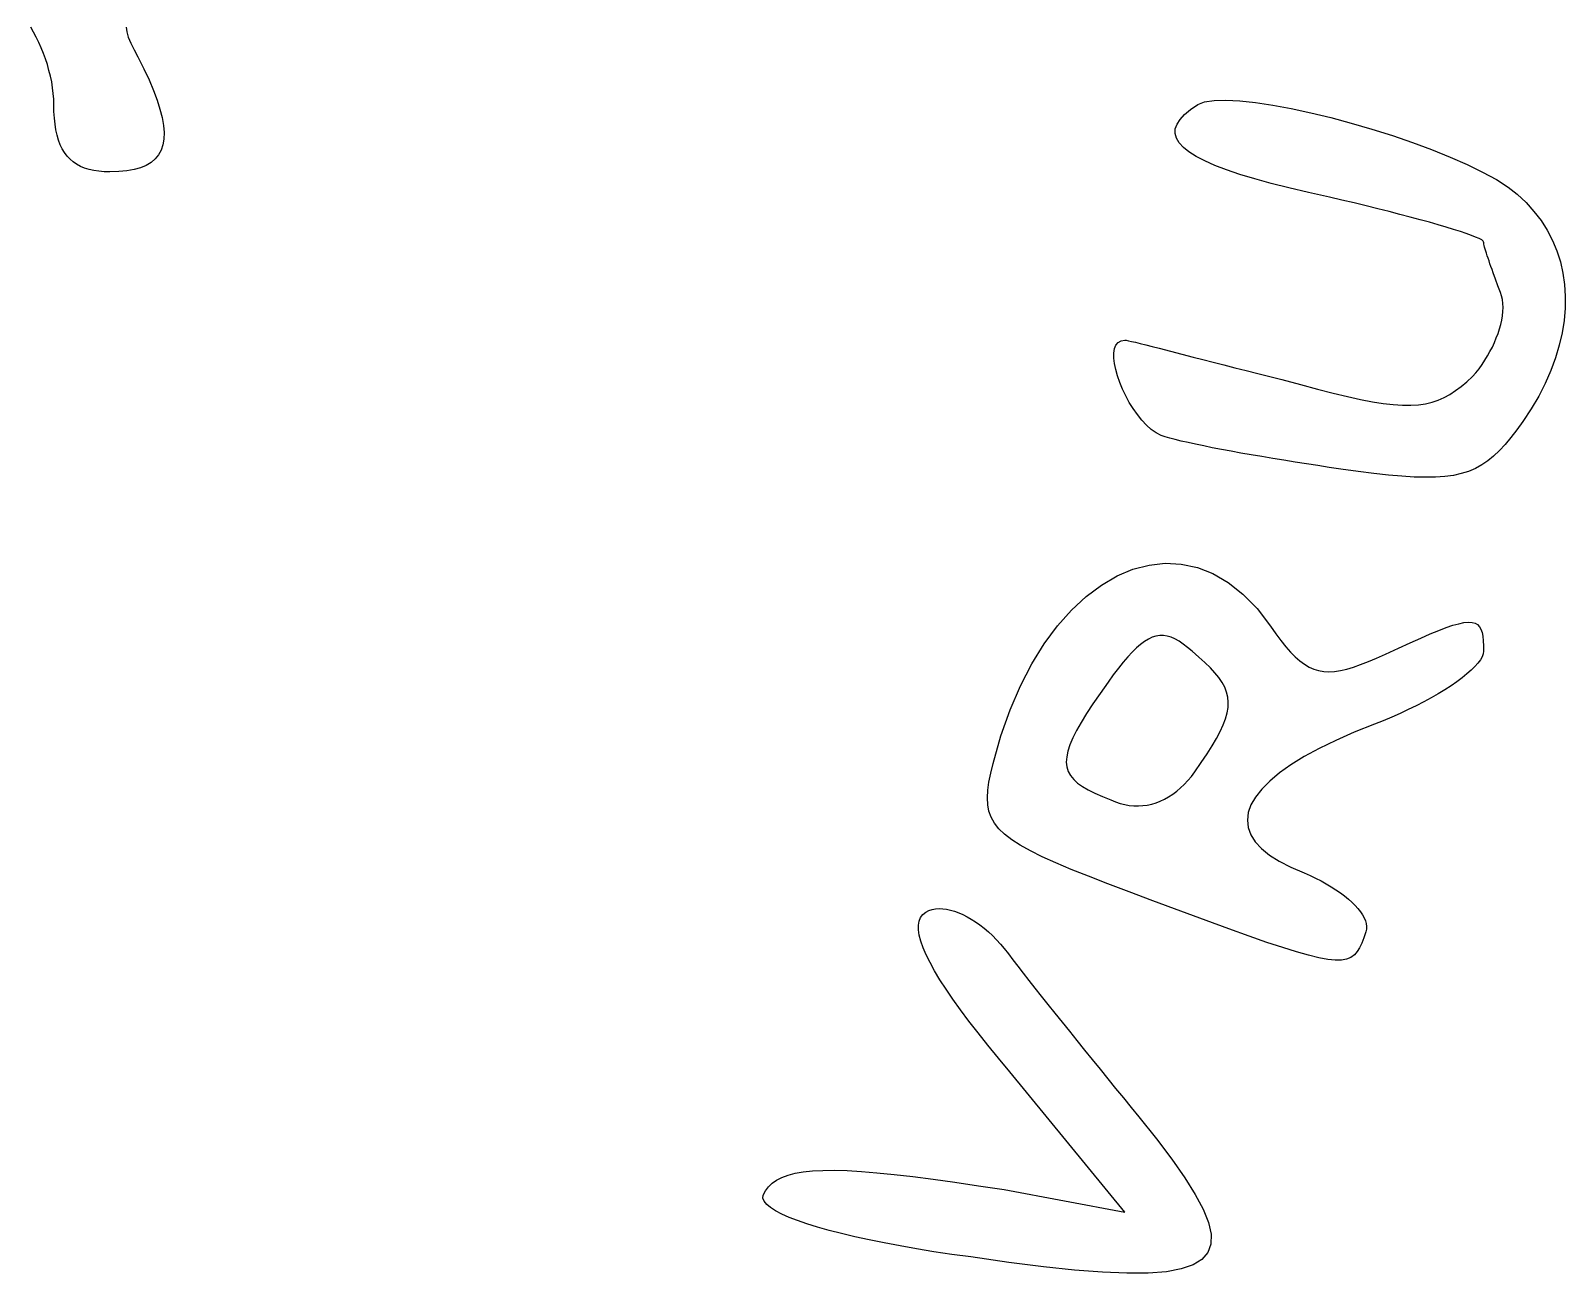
# Model space of a CAD drawing. Header units: metres. Extents: x -185 to 1201, y -340 to 309.
# Drawn here: x 894.98 to 904.63, y 54.3 to 62.11 of the extents above; entities that cross this region are included whole.
import ezdxf

# ---------------------------------------------------------------- set-up
doc = ezdxf.new("R2010")
doc.units = ezdxf.units.M

msp = doc.modelspace()

# ---------------------------------------------------------------- linework, layer by layer
for p, q in [((894.996, 62.1044), (894.978, 62.1351)), ((895.013, 62.0725), (894.996, 62.1044)), ((895.579, 62.1345), (895.582, 62.105)), ((895.582, 62.105), (895.592, 62.0718)), ((895.029, 62.0395), (895.013, 62.0725)), ((895.044, 62.0055), (895.029, 62.0395)), ((895.058, 61.9707), (895.044, 62.0055)), ((895.592, 62.0718), (895.608, 62.0347)), ((895.608, 62.0347), (895.628, 61.9936)), ((895.628, 61.9936), (895.653, 61.9482)), ((895.071, 61.9353), (895.058, 61.9707)), ((895.083, 61.8995), (895.071, 61.9353)), ((895.093, 61.8633), (895.083, 61.8995)), ((895.653, 61.9482), (895.69, 61.8737)), ((895.102, 61.8269), (895.093, 61.8633)), ((895.11, 61.7906), (895.102, 61.8269)), ((895.69, 61.8737), (895.723, 61.8036)), ((895.723, 61.8036), (895.75, 61.7379)), ((895.116, 61.7544), (895.11, 61.7906)), ((895.12, 61.7185), (895.116, 61.7544)), ((895.123, 61.6831), (895.12, 61.7185)), ((895.75, 61.7379), (895.773, 61.6766)), ((895.124, 61.6483), (895.123, 61.6831)), ((895.124, 61.6047), (895.124, 61.6483)), ((895.127, 61.5636), (895.124, 61.6047)), ((895.773, 61.6766), (895.791, 61.6194)), ((895.791, 61.6194), (895.805, 61.5664)), ((902.237, 61.5858), (902.274, 61.6168)), ((902.274, 61.6168), (902.32, 61.6483)), ((902.32, 61.6483), (902.364, 61.6655)), ((902.364, 61.6655), (902.423, 61.6749)), ((902.423, 61.6749), (902.498, 61.6771)), ((902.498, 61.6771), (902.585, 61.6726)), ((902.585, 61.6726), (902.684, 61.6618)), ((902.684, 61.6618), (902.792, 61.6453)), ((902.792, 61.6453), (902.909, 61.6235)), ((902.909, 61.6235), (903.031, 61.597)), ((895.131, 61.5251), (895.127, 61.5636)), ((895.137, 61.4892), (895.131, 61.5251)), ((895.805, 61.5664), (895.813, 61.5175)), ((895.813, 61.5175), (895.817, 61.4727)), ((902.179, 61.4954), (902.19, 61.5251)), ((902.19, 61.5251), (902.209, 61.5553)), ((902.209, 61.5553), (902.237, 61.5858)), ((903.031, 61.597), (903.157, 61.5661)), ((903.157, 61.5661), (903.286, 61.5315)), ((903.286, 61.5315), (903.416, 61.4935)), ((895.144, 61.4557), (895.137, 61.4892)), ((895.153, 61.4247), (895.144, 61.4557)), ((895.164, 61.396), (895.153, 61.4247)), ((895.815, 61.4318), (895.809, 61.3948)), ((895.817, 61.4727), (895.815, 61.4318)), ((902.178, 61.4659), (902.179, 61.4954)), ((902.186, 61.4368), (902.178, 61.4659)), ((902.203, 61.4079), (902.186, 61.4368)), ((902.23, 61.3792), (902.203, 61.4079)), ((903.416, 61.4935), (903.545, 61.4528)), ((903.545, 61.4528), (903.671, 61.4097)), ((903.671, 61.4097), (903.792, 61.3647)), ((895.177, 61.3698), (895.164, 61.396)), ((895.191, 61.3459), (895.177, 61.3698)), ((895.207, 61.3242), (895.191, 61.3459)), ((895.226, 61.3048), (895.207, 61.3242)), ((895.782, 61.3322), (895.761, 61.3066)), ((895.798, 61.3616), (895.782, 61.3322)), ((895.809, 61.3948), (895.798, 61.3616)), ((902.265, 61.3507), (902.23, 61.3792)), ((902.31, 61.3223), (902.265, 61.3507)), ((902.365, 61.294), (902.31, 61.3223)), ((903.792, 61.3647), (903.908, 61.3184)), ((903.908, 61.3184), (904.015, 61.2713)), ((895.246, 61.2877), (895.226, 61.3048)), ((895.267, 61.2726), (895.246, 61.2877)), ((895.291, 61.2598), (895.267, 61.2726)), ((895.317, 61.249), (895.291, 61.2598)), ((895.345, 61.2402), (895.317, 61.249)), ((895.375, 61.2335), (895.345, 61.2402)), ((895.407, 61.2288), (895.375, 61.2335)), ((895.44, 61.2259), (895.407, 61.2288)), ((895.476, 61.225), (895.44, 61.2259)), ((895.532, 61.2266), (895.476, 61.225)), ((895.583, 61.2314), (895.532, 61.2266)), ((895.628, 61.2396), (895.583, 61.2314)), ((895.669, 61.2511), (895.628, 61.2396)), ((895.705, 61.2661), (895.669, 61.2511)), ((895.736, 61.2845), (895.705, 61.2661)), ((895.761, 61.3066), (895.736, 61.2845)), ((902.429, 61.2658), (902.365, 61.294)), ((902.502, 61.2375), (902.429, 61.2658)), ((902.586, 61.2093), (902.502, 61.2375)), ((904.015, 61.2713), (904.113, 61.2238)), ((904.113, 61.2238), (904.2, 61.1764)), ((902.679, 61.181), (902.586, 61.2093)), ((902.782, 61.1526), (902.679, 61.181)), ((902.894, 61.124), (902.782, 61.1526)), ((903.017, 61.0952), (902.894, 61.124)), ((904.2, 61.1764), (904.273, 61.1296)), ((904.273, 61.1296), (904.331, 61.0839)), ((903.149, 61.0663), (903.017, 61.0952)), ((903.228, 61.0477), (903.149, 61.0663)), ((903.305, 61.0293), (903.228, 61.0477)), ((903.38, 61.011), (903.305, 61.0293)), ((904.331, 61.0839), (904.387, 61.0319)), ((904.387, 61.0319), (904.436, 60.9767)), ((903.453, 60.9929), (903.38, 61.011)), ((903.524, 60.975), (903.453, 60.9929)), ((903.592, 60.9575), (903.524, 60.975)), ((903.657, 60.9404), (903.592, 60.9575)), ((903.719, 60.9237), (903.657, 60.9404)), ((903.778, 60.9076), (903.719, 60.9237)), ((904.436, 60.9767), (904.481, 60.9185)), ((903.833, 60.8921), (903.778, 60.9076)), ((903.884, 60.8772), (903.833, 60.8921)), ((903.93, 60.8631), (903.884, 60.8772)), ((903.973, 60.8497), (903.93, 60.8631)), ((904.01, 60.8372), (903.973, 60.8497)), ((904.042, 60.8256), (904.01, 60.8372)), ((904.481, 60.9185), (904.519, 60.8574)), ((904.519, 60.8574), (904.552, 60.7937)), ((904.069, 60.8151), (904.042, 60.8256)), ((904.091, 60.8056), (904.069, 60.8151)), ((904.107, 60.7972), (904.091, 60.8056)), ((904.116, 60.79), (904.107, 60.7972)), ((904.119, 60.784), (904.116, 60.79)), ((904.12, 60.778), (904.119, 60.784)), ((904.121, 60.7704), (904.12, 60.778)), ((904.123, 60.7614), (904.121, 60.7704)), ((904.125, 60.751), (904.123, 60.7614)), ((904.129, 60.7394), (904.125, 60.751)), ((904.132, 60.7266), (904.129, 60.7394)), ((904.552, 60.7937), (904.58, 60.7275)), ((904.137, 60.7126), (904.132, 60.7266)), ((904.141, 60.6977), (904.137, 60.7126)), ((904.147, 60.6817), (904.141, 60.6977)), ((904.153, 60.665), (904.147, 60.6817)), ((904.159, 60.6474), (904.153, 60.665)), ((904.165, 60.6291), (904.159, 60.6474)), ((904.58, 60.7275), (904.602, 60.6591)), ((904.602, 60.6591), (904.618, 60.5886)), ((904.172, 60.6102), (904.165, 60.6291)), ((904.179, 60.5907), (904.172, 60.6102)), ((904.194, 60.5504), (904.179, 60.5907)), ((904.209, 60.5088), (904.194, 60.5504)), ((904.618, 60.5886), (904.628, 60.5163)), ((904.225, 60.4665), (904.209, 60.5088)), ((904.232, 60.4447), (904.225, 60.4665)), ((904.237, 60.4217), (904.232, 60.4447)), ((904.628, 60.5163), (904.633, 60.4423)), ((904.633, 60.4423), (904.632, 60.3668)), ((904.24, 60.3976), (904.237, 60.4217)), ((904.237, 60.32), (904.24, 60.3466)), ((904.241, 60.3725), (904.24, 60.3976)), ((904.24, 60.3466), (904.241, 60.3725)), ((904.632, 60.3668), (904.626, 60.2901)), ((904.219, 60.2369), (904.227, 60.265)), ((904.227, 60.265), (904.233, 60.2928)), ((904.233, 60.2928), (904.237, 60.32)), ((904.626, 60.2901), (904.613, 60.2124)), ((901.806, 60.1353), (901.82, 60.1523)), ((901.82, 60.1523), (901.838, 60.1629)), ((901.838, 60.1629), (901.862, 60.1667)), ((901.862, 60.1667), (901.87, 60.1658)), ((901.87, 60.1658), (901.884, 60.1631)), ((901.884, 60.1631), (901.904, 60.1588)), ((901.904, 60.1588), (901.929, 60.1528)), ((901.929, 60.1528), (901.959, 60.1454)), ((904.174, 60.1232), (904.187, 60.1516)), ((904.187, 60.1516), (904.199, 60.1801)), ((904.199, 60.1801), (904.21, 60.2086)), ((904.21, 60.2086), (904.219, 60.2369)), ((904.613, 60.2124), (904.595, 60.1338)), ((901.793, 60.0854), (901.797, 60.1128)), ((901.793, 60.0538), (901.793, 60.0854)), ((901.797, 60.1128), (901.806, 60.1353)), ((901.959, 60.1454), (901.994, 60.1367)), ((901.994, 60.1367), (902.033, 60.1266)), ((902.033, 60.1266), (902.077, 60.1153)), ((902.077, 60.1153), (902.291, 60.06)), ((902.291, 60.06), (902.353, 60.0441)), ((904.127, 60.0398), (904.143, 60.0672)), ((904.143, 60.0672), (904.159, 60.095)), ((904.159, 60.095), (904.174, 60.1232)), ((904.572, 60.0545), (904.542, 59.9748)), ((904.595, 60.1338), (904.572, 60.0545)), ((901.797, 60.0188), (901.793, 60.0538)), ((901.805, 59.981), (901.797, 60.0188)), ((901.816, 59.9411), (901.805, 59.981)), ((902.353, 60.0441), (902.417, 60.0275)), ((902.417, 60.0275), (902.484, 60.0104)), ((902.484, 60.0104), (902.554, 59.9928)), ((902.554, 59.9928), (902.625, 59.9749)), ((902.625, 59.9749), (902.698, 59.9566)), ((904.049, 59.9374), (904.07, 59.9617)), ((904.07, 59.9617), (904.09, 59.9869)), ((904.09, 59.9869), (904.109, 60.013)), ((904.109, 60.013), (904.127, 60.0398)), ((904.542, 59.9748), (904.507, 59.8947)), ((901.831, 59.8999), (901.816, 59.9411)), ((901.848, 59.858), (901.831, 59.8999)), ((902.698, 59.9566), (902.773, 59.9382)), ((902.773, 59.9382), (902.849, 59.9197)), ((902.849, 59.9197), (902.966, 59.8872)), ((902.966, 59.8872), (903.074, 59.8583)), ((903.942, 59.8486), (903.977, 59.875)), ((903.977, 59.875), (904.013, 59.9046)), ((904.013, 59.9046), (904.049, 59.9374)), ((904.507, 59.8947), (904.466, 59.8147)), ((901.868, 59.8161), (901.848, 59.858)), ((901.89, 59.775), (901.868, 59.8161)), ((901.915, 59.7354), (901.89, 59.775)), ((903.074, 59.8583), (903.172, 59.8331)), ((903.172, 59.8331), (903.262, 59.8115)), ((903.262, 59.8115), (903.344, 59.7935)), ((903.344, 59.7935), (903.42, 59.7791)), ((903.42, 59.7791), (903.488, 59.7682)), ((903.488, 59.7682), (903.551, 59.7608)), ((903.709, 59.7596), (903.754, 59.7661)), ((903.754, 59.7661), (903.795, 59.7759)), ((903.795, 59.7759), (903.834, 59.7891)), ((903.834, 59.7891), (903.871, 59.8056)), ((903.871, 59.8056), (903.907, 59.8255)), ((903.907, 59.8255), (903.942, 59.8486)), ((904.466, 59.8147), (904.419, 59.7347)), ((901.941, 59.6979), (901.915, 59.7354)), ((901.969, 59.6632), (901.941, 59.6979)), ((903.551, 59.7608), (903.608, 59.757)), ((903.608, 59.757), (903.661, 59.7566)), ((903.661, 59.7566), (903.709, 59.7596)), ((904.419, 59.7347), (904.366, 59.6551)), ((901.998, 59.632), (901.969, 59.6632)), ((902.028, 59.6052), (901.998, 59.632)), ((902.059, 59.5832), (902.028, 59.6052)), ((902.091, 59.5669), (902.059, 59.5832)), ((904.328, 59.6021), (904.29, 59.5539)), ((904.366, 59.6551), (904.328, 59.6021)), ((902.115, 59.5587), (902.091, 59.5669)), ((902.144, 59.5501), (902.115, 59.5587)), ((902.178, 59.5409), (902.144, 59.5501)), ((902.217, 59.5314), (902.178, 59.5409)), ((902.26, 59.5215), (902.217, 59.5314)), ((902.307, 59.5112), (902.26, 59.5215)), ((902.358, 59.5007), (902.307, 59.5112)), ((902.412, 59.4899), (902.358, 59.5007)), ((902.47, 59.4789), (902.412, 59.4899)), ((902.53, 59.4677), (902.47, 59.4789)), ((904.254, 59.5104), (904.218, 59.4716)), ((904.29, 59.5539), (904.254, 59.5104)), ((902.592, 59.4564), (902.53, 59.4677)), ((902.657, 59.445), (902.592, 59.4564)), ((902.724, 59.4336), (902.657, 59.445)), ((902.793, 59.4221), (902.724, 59.4336)), ((902.862, 59.4107), (902.793, 59.4221)), ((902.933, 59.3993), (902.862, 59.4107)), ((903.005, 59.388), (902.933, 59.3993)), ((903.076, 59.3769), (903.005, 59.388)), ((904.107, 59.381), (904.067, 59.3591)), ((904.145, 59.407), (904.107, 59.381)), ((904.182, 59.4371), (904.145, 59.407)), ((904.218, 59.4716), (904.182, 59.4371)), ((903.148, 59.366), (903.076, 59.3769)), ((903.22, 59.3553), (903.148, 59.366)), ((903.329, 59.3405), (903.22, 59.3553)), ((903.429, 59.328), (903.329, 59.3405)), ((903.521, 59.3178), (903.429, 59.328)), ((903.605, 59.3103), (903.521, 59.3178)), ((903.682, 59.3054), (903.605, 59.3103)), ((903.752, 59.3034), (903.682, 59.3054)), ((903.816, 59.3043), (903.752, 59.3034)), ((903.875, 59.3084), (903.816, 59.3043)), ((903.929, 59.3158), (903.875, 59.3084)), ((903.978, 59.3266), (903.929, 59.3158)), ((904.024, 59.341), (903.978, 59.3266)), ((904.067, 59.3591), (904.024, 59.341)), ((901.813, 58.6828), (901.913, 58.7249)), ((901.913, 58.7249), (902.014, 58.7516)), ((902.014, 58.7516), (902.116, 58.7626)), ((902.116, 58.7626), (902.217, 58.7576)), ((902.217, 58.7576), (902.318, 58.736)), ((902.318, 58.736), (902.416, 58.6976)), ((901.619, 58.5542), (901.715, 58.6258)), ((901.715, 58.6258), (901.813, 58.6828)), ((902.416, 58.6976), (902.512, 58.6419)), ((902.512, 58.6419), (902.605, 58.5686)), ((901.527, 58.4684), (901.619, 58.5542)), ((902.605, 58.5686), (902.694, 58.4772)), ((901.439, 58.3689), (901.527, 58.4684)), ((902.694, 58.4772), (902.779, 58.3675)), ((901.355, 58.2559), (901.439, 58.3689)), ((902.779, 58.3675), (902.812, 58.3196)), ((902.812, 58.3196), (902.844, 58.2764)), ((903.723, 58.2924), (903.783, 58.3183)), ((903.783, 58.3183), (903.837, 58.3402)), ((903.837, 58.3402), (903.884, 58.3583)), ((903.884, 58.3583), (903.926, 58.3725)), ((903.926, 58.3725), (903.963, 58.3827)), ((903.963, 58.3827), (903.995, 58.3892)), ((903.995, 58.3892), (904.022, 58.3918)), ((904.022, 58.3918), (904.046, 58.3905)), ((904.046, 58.3905), (904.065, 58.3854)), ((904.065, 58.3854), (904.08, 58.3765)), ((904.08, 58.3765), (904.093, 58.3638)), ((904.093, 58.3638), (904.102, 58.3474)), ((904.102, 58.3474), (904.109, 58.3271)), ((904.109, 58.3271), (904.114, 58.3031)), ((901.277, 58.1299), (901.355, 58.2559)), ((901.935, 58.23), (901.908, 58.2038)), ((901.96, 58.2524), (901.935, 58.23)), ((901.985, 58.271), (901.96, 58.2524)), ((902.01, 58.2858), (901.985, 58.271)), ((902.034, 58.297), (902.01, 58.2858)), ((902.057, 58.3044), (902.034, 58.297)), ((902.081, 58.3081), (902.057, 58.3044)), ((902.105, 58.3082), (902.081, 58.3081)), ((902.128, 58.3046), (902.105, 58.3082)), ((902.153, 58.2975), (902.128, 58.3046)), ((902.177, 58.2868), (902.153, 58.2975)), ((902.203, 58.2725), (902.177, 58.2868)), ((902.229, 58.2547), (902.203, 58.2725)), ((902.257, 58.2335), (902.229, 58.2547)), ((902.285, 58.2088), (902.257, 58.2335)), ((902.844, 58.2764), (902.875, 58.2377)), ((902.875, 58.2377), (902.905, 58.2035)), ((903.502, 58.1911), (903.583, 58.2288)), ((903.583, 58.2288), (903.657, 58.2626)), ((903.657, 58.2626), (903.723, 58.2924)), ((904.114, 58.3031), (904.117, 58.2754)), ((904.117, 58.2754), (904.119, 58.2439)), ((904.119, 58.2439), (904.119, 58.2088)), ((901.205, 57.9912), (901.277, 58.1299)), ((901.851, 58.1399), (901.821, 58.1021)), ((901.88, 58.1738), (901.851, 58.1399)), ((901.908, 58.2038), (901.88, 58.1738)), ((902.328, 58.1727), (902.285, 58.2088)), ((902.366, 58.1385), (902.328, 58.1727)), ((902.4, 58.1057), (902.366, 58.1385)), ((902.905, 58.2035), (902.934, 58.1738)), ((902.934, 58.1738), (902.963, 58.1483)), ((902.963, 58.1483), (902.992, 58.127)), ((902.992, 58.127), (903.021, 58.1098)), ((903.3, 58.1095), (903.345, 58.1252)), ((903.345, 58.1252), (903.394, 58.1441)), ((903.394, 58.1441), (903.446, 58.1661)), ((903.446, 58.1661), (903.502, 58.1911)), ((904.083, 58.134), (904.064, 58.1123)), ((904.099, 58.1546), (904.083, 58.134)), ((904.11, 58.174), (904.099, 58.1546)), ((904.117, 58.1921), (904.11, 58.174)), ((904.119, 58.2088), (904.117, 58.1921)), ((901.789, 58.0604), (901.756, 58.0147)), ((901.821, 58.1021), (901.789, 58.0604)), ((902.429, 58.074), (902.4, 58.1057)), ((902.454, 58.0431), (902.429, 58.074)), ((902.474, 58.0127), (902.454, 58.0431)), ((903.021, 58.1098), (903.05, 58.0967)), ((903.05, 58.0967), (903.081, 58.0875)), ((903.081, 58.0875), (903.113, 58.0821)), ((903.113, 58.0821), (903.146, 58.0805)), ((903.146, 58.0805), (903.181, 58.0825)), ((903.181, 58.0825), (903.218, 58.0881)), ((903.218, 58.0881), (903.258, 58.0971)), ((903.258, 58.0971), (903.3, 58.1095)), ((903.984, 58.0422), (903.951, 58.0177)), ((904.014, 58.0663), (903.984, 58.0422)), ((904.041, 58.0897), (904.014, 58.0663)), ((904.064, 58.1123), (904.041, 58.0897)), ((901.14, 57.8403), (901.205, 57.9912)), ((901.706, 57.9435), (901.661, 57.8778)), ((901.756, 58.0147), (901.706, 57.9435)), ((902.49, 57.9824), (902.474, 58.0127)), ((902.502, 57.9519), (902.49, 57.9824)), ((902.509, 57.9209), (902.502, 57.9519)), ((903.834, 57.942), (903.79, 57.9167)), ((903.875, 57.9674), (903.834, 57.942)), ((903.914, 57.9927), (903.875, 57.9674)), ((903.951, 58.0177), (903.914, 57.9927)), ((901.082, 57.6775), (901.14, 57.8403)), ((901.661, 57.8778), (901.621, 57.8172)), ((902.505, 57.8214), (902.511, 57.856)), ((902.512, 57.889), (902.509, 57.9209)), ((902.511, 57.856), (902.512, 57.889)), ((903.645, 57.8419), (903.594, 57.8178)), ((903.695, 57.8664), (903.645, 57.8419)), ((903.743, 57.8914), (903.695, 57.8664)), ((903.79, 57.9167), (903.743, 57.8914)), ((901.587, 57.7616), (901.558, 57.7104)), ((901.621, 57.8172), (901.587, 57.7616)), ((902.461, 57.7052), (902.48, 57.7464)), ((902.48, 57.7464), (902.495, 57.785)), ((902.495, 57.785), (902.505, 57.8214)), ((903.432, 57.7501), (903.305, 57.6996)), ((903.487, 57.7718), (903.432, 57.7501)), ((903.541, 57.7944), (903.487, 57.7718)), ((903.594, 57.8178), (903.541, 57.7944)), ((901.033, 57.5032), (901.082, 57.6775)), ((901.534, 57.6636), (901.516, 57.6206)), ((901.558, 57.7104), (901.534, 57.6636)), ((902.411, 57.6141), (902.438, 57.6612)), ((902.438, 57.6612), (902.461, 57.7052)), ((903.189, 57.6487), (903.084, 57.5975)), ((903.305, 57.6996), (903.189, 57.6487)), ((901.496, 57.5451), (901.493, 57.512)), ((901.503, 57.5812), (901.496, 57.5451)), ((901.516, 57.6206), (901.503, 57.5812)), ((902.343, 57.5089), (902.379, 57.5634)), ((902.379, 57.5634), (902.411, 57.6141)), ((902.989, 57.5462), (902.906, 57.4949)), ((903.084, 57.5975), (902.989, 57.5462)), ((901.018, 57.4424), (901.033, 57.5032)), ((901.493, 57.512), (901.497, 57.4815)), ((901.497, 57.4815), (901.506, 57.4534)), ((901.506, 57.4534), (901.52, 57.4272)), ((902.281, 57.4221), (902.303, 57.4503)), ((902.303, 57.4503), (902.343, 57.5089)), ((902.906, 57.4949), (902.834, 57.4438)), ((901, 57.3353), (901.007, 57.3866)), ((901.007, 57.3866), (901.018, 57.4424)), ((901.52, 57.4272), (901.54, 57.4028)), ((901.54, 57.4028), (901.565, 57.3797)), ((901.565, 57.3797), (901.596, 57.3577)), ((901.596, 57.3577), (901.632, 57.3364)), ((902.212, 57.349), (902.236, 57.3714)), ((902.236, 57.3714), (902.259, 57.3958)), ((902.259, 57.3958), (902.281, 57.4221)), ((902.773, 57.3928), (902.723, 57.3423)), ((902.834, 57.4438), (902.773, 57.3928)), ((900.997, 57.288), (901, 57.3353)), ((900.999, 57.2441), (900.997, 57.288)), ((901.632, 57.3364), (901.673, 57.3156)), ((901.673, 57.3156), (901.721, 57.2948)), ((901.721, 57.2948), (901.773, 57.2739)), ((901.773, 57.2739), (901.803, 57.2618)), ((901.803, 57.2618), (901.832, 57.2522)), ((902.031, 57.248), (902.058, 57.2563)), ((902.058, 57.2563), (902.085, 57.2666)), ((902.085, 57.2666), (902.111, 57.279)), ((902.111, 57.279), (902.137, 57.2934)), ((902.137, 57.2934), (902.163, 57.3099)), ((902.163, 57.3099), (902.188, 57.3285)), ((902.188, 57.3285), (902.212, 57.349)), ((902.683, 57.2923), (902.655, 57.243)), ((902.723, 57.3423), (902.683, 57.2923)), ((901.006, 57.2032), (900.999, 57.2441)), ((901.02, 57.1646), (901.006, 57.2032)), ((901.041, 57.1278), (901.02, 57.1646)), ((901.832, 57.2522), (901.861, 57.2448)), ((901.861, 57.2448), (901.889, 57.2397)), ((901.889, 57.2397), (901.918, 57.237)), ((901.918, 57.237), (901.947, 57.2364)), ((901.947, 57.2364), (901.975, 57.2381)), ((901.975, 57.2381), (902.003, 57.242)), ((902.003, 57.242), (902.031, 57.248)), ((902.638, 57.1945), (902.633, 57.1469)), ((902.655, 57.243), (902.638, 57.1945)), ((901.069, 57.0924), (901.041, 57.1278)), ((901.105, 57.0578), (901.069, 57.0924)), ((902.633, 57.1469), (902.638, 57.1003)), ((902.638, 57.1003), (902.655, 57.055)), ((901.15, 57.0235), (901.105, 57.0578)), ((901.204, 56.9888), (901.15, 57.0235)), ((901.268, 56.9534), (901.204, 56.9888)), ((902.655, 57.055), (902.682, 57.011)), ((902.682, 57.011), (902.721, 56.9684)), ((902.721, 56.9684), (902.772, 56.9274)), ((901.342, 56.9167), (901.268, 56.9534)), ((901.427, 56.8781), (901.342, 56.9167)), ((901.524, 56.8371), (901.427, 56.8781)), ((902.772, 56.9274), (902.833, 56.8881)), ((902.833, 56.8881), (902.906, 56.8507)), ((901.633, 56.7933), (901.524, 56.8371)), ((901.754, 56.746), (901.633, 56.7933)), ((902.906, 56.8507), (902.991, 56.8153)), ((902.991, 56.8153), (903.027, 56.799)), ((903.027, 56.799), (903.062, 56.782)), ((903.062, 56.782), (903.096, 56.7644)), ((901.889, 56.6947), (901.754, 56.746)), ((902.038, 56.6389), (901.889, 56.6947)), ((903.096, 56.7644), (903.129, 56.7463)), ((903.129, 56.7463), (903.16, 56.7276)), ((903.16, 56.7276), (903.19, 56.7086)), ((903.19, 56.7086), (903.218, 56.6892)), ((903.218, 56.6892), (903.244, 56.6696)), ((900.628, 56.5776), (900.649, 56.5843)), ((900.649, 56.5843), (900.67, 56.5885)), ((900.67, 56.5885), (900.693, 56.5902)), ((900.693, 56.5902), (900.716, 56.5896)), ((900.716, 56.5896), (900.74, 56.5866)), ((900.74, 56.5866), (900.765, 56.5814)), ((900.765, 56.5814), (900.791, 56.574)), ((902.214, 56.5735), (902.038, 56.6389)), ((903.244, 56.6696), (903.268, 56.6499)), ((903.268, 56.6499), (903.29, 56.6301)), ((903.29, 56.6301), (903.311, 56.6102)), ((903.311, 56.6102), (903.328, 56.5905)), ((903.328, 56.5905), (903.344, 56.5709)), ((900.563, 56.4858), (900.567, 56.512)), ((900.563, 56.4559), (900.563, 56.4858)), ((900.567, 56.512), (900.577, 56.5345)), ((900.577, 56.5345), (900.591, 56.5533)), ((900.591, 56.5533), (900.609, 56.5683)), ((900.609, 56.5683), (900.628, 56.5776)), ((900.791, 56.574), (900.817, 56.5645)), ((900.817, 56.5645), (900.843, 56.5529)), ((900.843, 56.5529), (900.87, 56.5394)), ((900.87, 56.5394), (900.896, 56.5239)), ((900.896, 56.5239), (900.923, 56.5066)), ((900.923, 56.5066), (900.95, 56.4875)), ((900.95, 56.4875), (900.976, 56.4666)), ((902.373, 56.5149), (902.214, 56.5735)), ((902.516, 56.4628), (902.373, 56.5149)), ((903.344, 56.5709), (903.357, 56.5515)), ((903.357, 56.5515), (903.368, 56.5325)), ((903.368, 56.5325), (903.376, 56.5139)), ((903.376, 56.5139), (903.381, 56.4957)), ((903.381, 56.4957), (903.383, 56.4781)), ((900.568, 56.4223), (900.563, 56.4559)), ((900.578, 56.385), (900.568, 56.4223)), ((900.976, 56.4666), (901.003, 56.4442)), ((901.003, 56.4442), (901.029, 56.4201)), ((901.029, 56.4201), (901.054, 56.3945)), ((901.054, 56.3945), (901.079, 56.3675)), ((902.643, 56.4172), (902.516, 56.4628)), ((902.756, 56.3779), (902.643, 56.4172)), ((903.366, 56.4072), (903.353, 56.3736)), ((903.379, 56.4449), (903.366, 56.4072)), ((903.382, 56.4611), (903.379, 56.4449)), ((903.383, 56.4781), (903.382, 56.4611)), ((900.592, 56.344), (900.578, 56.385)), ((900.612, 56.2993), (900.592, 56.344)), ((900.636, 56.2508), (900.612, 56.2993)), ((901.079, 56.3675), (901.103, 56.339)), ((901.103, 56.339), (901.129, 56.3055)), ((901.129, 56.3055), (901.157, 56.2684)), ((902.855, 56.3447), (902.756, 56.3779)), ((902.942, 56.3176), (902.855, 56.3447)), ((903.018, 56.2963), (902.942, 56.3176)), ((903.083, 56.2807), (903.018, 56.2963)), ((903.306, 56.2991), (903.284, 56.2834)), ((903.324, 56.3194), (903.306, 56.2991)), ((903.339, 56.3443), (903.324, 56.3194)), ((903.353, 56.3736), (903.339, 56.3443)), ((900.665, 56.1987), (900.636, 56.2508)), ((900.698, 56.1429), (900.665, 56.1987)), ((901.157, 56.2684), (901.188, 56.2282)), ((901.188, 56.2282), (901.222, 56.1849)), ((903.138, 56.2707), (903.083, 56.2807)), ((903.185, 56.2661), (903.138, 56.2707)), ((903.224, 56.2668), (903.185, 56.2661)), ((903.257, 56.2726), (903.224, 56.2668)), ((903.284, 56.2834), (903.257, 56.2726)), ((900.737, 56.0834), (900.698, 56.1429)), ((901.222, 56.1849), (901.258, 56.1389)), ((901.258, 56.1389), (901.296, 56.0904)), ((900.78, 56.0201), (900.737, 56.0834)), ((900.828, 55.9532), (900.78, 56.0201)), ((901.296, 56.0904), (901.336, 56.0396)), ((901.336, 56.0396), (901.378, 55.9868)), ((900.88, 55.8825), (900.828, 55.9532)), ((901.378, 55.9868), (901.422, 55.9322)), ((901.422, 55.9322), (901.467, 55.876)), ((900.938, 55.8082), (900.88, 55.8825)), ((901, 55.7301), (900.938, 55.8082)), ((901.467, 55.876), (901.513, 55.8185)), ((901.513, 55.8185), (901.56, 55.7599)), ((901.067, 55.6484), (901, 55.7301)), ((901.56, 55.7599), (901.608, 55.7005)), ((901.138, 55.5629), (901.067, 55.6484)), ((901.608, 55.7005), (901.657, 55.6404)), ((901.657, 55.6404), (901.706, 55.58)), ((901.862, 54.681), (901.138, 55.5629)), ((901.706, 55.58), (901.755, 55.5195)), ((901.755, 55.5195), (901.804, 55.459)), ((901.804, 55.459), (901.853, 55.3989)), ((901.853, 55.3989), (901.902, 55.3394)), ((901.902, 55.3394), (901.95, 55.2807)), ((901.95, 55.2807), (902.062, 55.1412)), ((902.062, 55.1412), (902.158, 55.0136)), ((899.838, 54.9338), (899.896, 54.94)), ((899.896, 54.94), (899.961, 54.9433)), ((899.961, 54.9433), (900.034, 54.9439)), ((900.034, 54.9439), (900.115, 54.9417)), ((900.115, 54.9417), (900.204, 54.9367)), ((902.158, 55.0136), (902.24, 54.8975)), ((899.62, 54.8397), (899.643, 54.8622)), ((899.643, 54.8622), (899.671, 54.8819)), ((899.671, 54.8819), (899.704, 54.899)), ((899.704, 54.899), (899.743, 54.9133)), ((899.743, 54.9133), (899.787, 54.925)), ((899.787, 54.925), (899.838, 54.9338)), ((900.204, 54.9367), (900.302, 54.9289)), ((900.302, 54.9289), (900.41, 54.9183)), ((900.41, 54.9183), (900.527, 54.9048)), ((900.527, 54.9048), (900.655, 54.8884)), ((900.655, 54.8884), (900.793, 54.8692)), ((900.793, 54.8692), (900.942, 54.8471)), ((900.942, 54.8471), (901.103, 54.8221)), ((902.24, 54.8975), (902.305, 54.7927)), ((899.585, 54.768), (899.586, 54.7868)), ((899.593, 54.7488), (899.585, 54.768)), ((899.586, 54.7868), (899.601, 54.8146)), ((899.609, 54.7292), (899.593, 54.7488)), ((899.601, 54.8146), (899.62, 54.8397)), ((901.103, 54.8221), (901.862, 54.681)), ((902.305, 54.7927), (902.355, 54.6989)), ((899.632, 54.7092), (899.609, 54.7292)), ((899.664, 54.689), (899.632, 54.7092)), ((899.703, 54.6685), (899.664, 54.689)), ((899.749, 54.648), (899.703, 54.6685)), ((899.802, 54.6273), (899.749, 54.648)), ((902.355, 54.6989), (902.388, 54.6157)), ((899.862, 54.6067), (899.802, 54.6273)), ((899.928, 54.5862), (899.862, 54.6067)), ((900.001, 54.5657), (899.928, 54.5862)), ((900.079, 54.5455), (900.001, 54.5657)), ((902.388, 54.6157), (902.404, 54.5428)), ((900.163, 54.5255), (900.079, 54.5455)), ((900.253, 54.5059), (900.163, 54.5255)), ((900.348, 54.4867), (900.253, 54.5059)), ((900.448, 54.4679), (900.348, 54.4867)), ((900.552, 54.4496), (900.448, 54.4679)), ((902.403, 54.48), (902.384, 54.427)), ((902.404, 54.5428), (902.403, 54.48)), ((900.661, 54.432), (900.552, 54.4496)), ((900.774, 54.415), (900.661, 54.432)), ((900.892, 54.3987), (900.774, 54.415)), ((901.132, 54.3648), (900.892, 54.3987)), ((901.35, 54.3372), (901.132, 54.3648)), ((902.347, 54.3833), (902.291, 54.3488)), ((902.384, 54.427), (902.347, 54.3833)), ((901.546, 54.3164), (901.35, 54.3372)), ((901.721, 54.3025), (901.546, 54.3164)), ((901.875, 54.2959), (901.721, 54.3025)), ((902.009, 54.297), (901.875, 54.2959)), ((902.123, 54.3059), (902.009, 54.297)), ((902.217, 54.3231), (902.123, 54.3059)), ((902.291, 54.3488), (902.217, 54.3231))]:
    msp.add_line(p, q)

doc.saveas('drawing.dxf')
